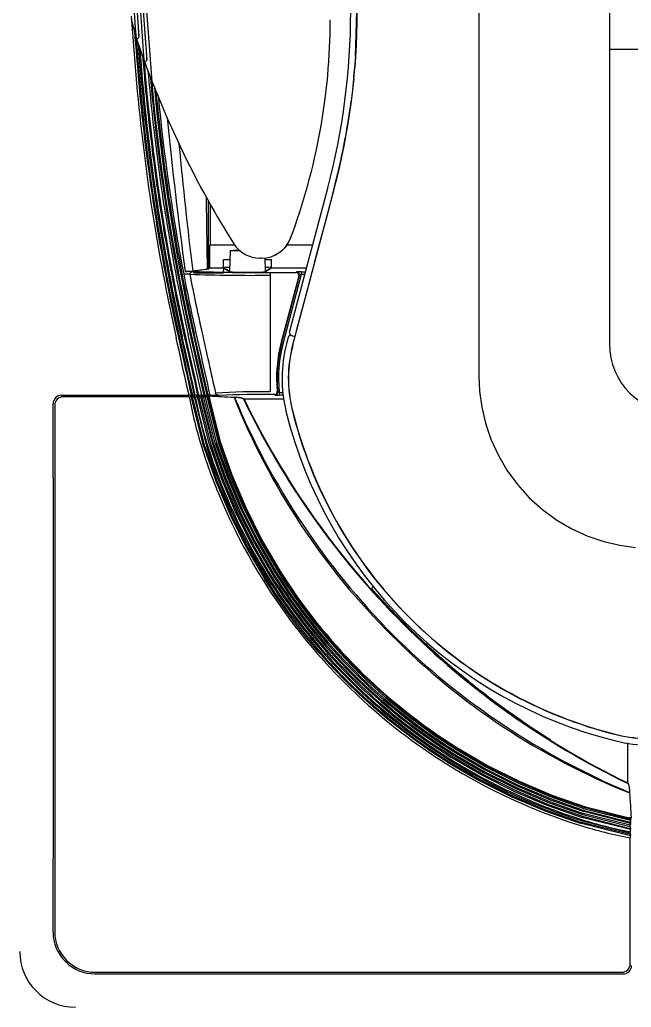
# Model space of a CAD drawing. Header units: inches. Extents: x -172 to 397, y -177 to 127.
# Drawn here: x 314.862 to 315.234, y 77.258 to 77.859 of the extents above; entities that cross this region are included whole.
import ezdxf

# ---------------------------------------------------------------- set-up
doc = ezdxf.new("R2010")
doc.units = ezdxf.units.IN
doc.header["$MEASUREMENT"] = 0
doc.layers.add('AC-FCU VRV', color=100, linetype='Continuous')
doc.layers.add('AC-Sky Air R32', color=130, linetype='Continuous', lineweight=0)

# ---------------------------------------------------------------- blocks, each defined once
blk = doc.blocks.new('FCF ( 13-48 ) CV2S ( STD )')
at = {"layer": 'AC-FCU VRV', "color": 8, "linetype": 'Continuous'}
for p, q in [((2326.12932480063, 1336.707043775298), (2326.129324776865, 1336.211043394227)), ((2326.004856182893, 1336.365562342801), (2326.006945944931, 1336.334487042633)), ((2326.003859223362, 1336.365504082861), (2326.005950302738, 1336.334409413894)), ((2326.004943373272, 1336.364323174228), (2326.007088879258, 1336.332838133805)), ((2326.006416974015, 1336.359108591143), (2326.008806846489, 1336.325900438455)), ((2326.007413672687, 1336.359170920838), (2326.009802037535, 1336.325983481815)), ((2326.007492279253, 1336.358149801205), (2326.00992970582, 1336.324625107055)), ((2326.008953816123, 1336.353436000248), (2326.011626150287, 1336.318355449378)), ((2326.006114107774, 1336.332648459423), (2326.006295155875, 1336.332395451232)), ((2326.006707705496, 1336.326198780941), (2326.006208320398, 1336.332378695444)), ((2326.006295155875, 1336.332395451232), (2326.006590677179, 1336.332298611173)), ((2326.006590677179, 1336.332298611173), (2326.006886198483, 1336.332395451232)), ((2326.006590677179, 1336.332298610867), (2326.006596324087, 1336.332298610867)), ((2326.006596325652, 1336.332298611173), (2326.006888344462, 1336.3323954517)), ((2326.00683563125, 1336.33045748211), (2326.00738917466, 1336.323732932209)), ((2326.006886198483, 1336.332395451232), (2326.007067246585, 1336.332648459423)), ((2326.006888344462, 1336.3323954517), (2326.007067246739, 1336.332648459423)), ((2326.176279691044, 1336.328422202707), (2326.70231041576, 1336.328422202707)), ((2326.007231648899, 1336.320020922135), (2326.006707705496, 1336.326198780941)), ((2326.00738917466, 1336.323732932209), (2326.007975639201, 1336.317011267035)), ((2326.008963154422, 1336.324409573594), (2326.009146236737, 1336.324172590106)), ((2326.009660430098, 1336.317536034465), (2326.009105847587, 1336.323917672172)), ((2326.009146236737, 1336.324172590106), (2326.009431820148, 1336.32408286083)), ((2326.009431819053, 1336.324082860524), (2326.00943737093, 1336.324082860524)), ((2326.009431820148, 1336.32408286083), (2326.009717402267, 1336.324172590734)), ((2326.009437372073, 1336.32408286083), (2326.009719570362, 1336.324172590753)), ((2326.009717402267, 1336.324172590734), (2326.009900483682, 1336.324409573594)), ((2326.009719570362, 1336.324172590753), (2326.009900482468, 1336.324409573594)), ((2326.007788553445, 1336.313846139367), (2326.007231648899, 1336.320020922135)), ((2326.007975639201, 1336.317011267035), (2326.008606281177, 1336.310293864552)), ((2326.010254212113, 1336.311158180537), (2326.009660430098, 1336.317536034465)), ((2326.012415575395, 1336.310784040284), (2326.011851147055, 1336.316786601071)), ((2326.00838706581, 1336.307675479245), (2326.007788553445, 1336.313846139367)), ((2326.012673477596, 1336.31492129164), (2326.013241001981, 1336.30902227086)), ((2326.008606281177, 1336.310293864552), (2326.009292355648, 1336.303582103976)), ((2326.010896746861, 1336.304785305791), (2326.010254212113, 1336.311158180537)), ((2326.013024008615, 1336.304785939757), (2326.012415575395, 1336.310784040284)), ((2326.013241001981, 1336.30902227086), (2326.013853480317, 1336.303127867892)), ((2326.009035838916, 1336.301509989619), (2326.00838706581, 1336.307675479245)), ((2326.009292355648, 1336.303582103976), (2326.010044663763, 1336.296877358272)), ((2326.011597576321, 1336.298418610637), (2326.010896746861, 1336.304785305791)), ((2326.013684454418, 1336.29879328732), (2326.013024008615, 1336.304785939757)), ((2326.013853480317, 1336.303127867892), (2326.014518260089, 1336.297239008049)), ((2326.009741985173, 1336.295350699591), (2326.009035838916, 1336.301509989619)), ((2326.012359261355, 1336.292058906596), (2326.011597576321, 1336.298418610637)), ((2326.014399352383, 1336.292806980778), (2326.013684454418, 1336.29879328732)), ((2326.010502929958, 1336.28919835816), (2326.009741985173, 1336.295350699591)), ((2326.010044663763, 1336.296877358272), (2326.010863132996, 1336.290180724059)), ((2326.014518260089, 1336.297239008049), (2326.015234709827, 1336.291356300286)), ((2326.013178807204, 1336.285706820131), (2326.012359261355, 1336.292058906596)), ((2326.015165556446, 1336.286827529055), (2326.014399352383, 1336.292806980778)), ((2326.015234709827, 1336.291356300286), (2326.016000857622, 1336.285480367314)), ((2326.011317894257, 1336.283053498011), (2326.010502929958, 1336.28919835816)), ((2326.010863132996, 1336.290180724059), (2326.011745462572, 1336.283492842809)), ((2326.014056183854, 1336.279363156513), (2326.013178807204, 1336.285706820131)), ((2326.015983109121, 1336.280855334786), (2326.015165556446, 1336.286827529055)), ((2326.016000857622, 1336.285480367314), (2326.016816513404, 1336.279611811836)), ((2326.012186868067, 1336.276916571793), (2326.011317894257, 1336.283053498011)), ((2326.011745462572, 1336.283492842809), (2326.012691448672, 1336.276814310967)), ((2326.016852039166, 1336.274890705574), (2326.015983109121, 1336.280855334786)), ((2326.013109768861, 1336.270787677041), (2326.012186868067, 1336.276916571793)), ((2326.012691448672, 1336.276814310967), (2326.013701173822, 1336.270145273588)), ((2326.014991348796, 1336.273028155823), (2326.014056183854, 1336.279363156513)), ((2326.016816513404, 1336.279611811836), (2326.017681623409, 1336.273750537569)), ((2326.061304157705, 1336.226744843138), (2326.075017310533, 1336.278547188124)), ((2326.075017310533, 1336.278547188124), (2326.07502345136, 1336.278570385967)), ((2326.017772270308, 1336.268933715194), (2326.016852039166, 1336.274890705574)), ((2326.017681623409, 1336.273750537569), (2326.018596202638, 1336.267896605786)), ((2326.01408648785, 1336.264666805002), (2326.013109768861, 1336.270787677041)), ((2326.013701173822, 1336.270145273588), (2326.014774825587, 1336.263485679399)), ((2326.015984214494, 1336.266701609244), (2326.014991348796, 1336.273028155823)), ((2326.032781431332, 1336.272733795047), (2326.032781431332, 1336.258035055228)), ((2326.017034569632, 1336.26038377811), (2326.015984214494, 1336.266701609244)), ((2326.018743707512, 1336.262984537458), (2326.017772270308, 1336.268933715194)), ((2326.018596202638, 1336.267896605786), (2326.01956029611, 1336.262050242812)), ((2326.015116787457, 1336.258554327052), (2326.01408648785, 1336.264666805002)), ((2326.014774825587, 1336.263485679399), (2326.015912393962, 1336.256836424957)), ((2326.019766229488, 1336.257043850091), (2326.018743707512, 1336.262984537458)), ((2326.018142136613, 1336.254075816563), (2326.017034569632, 1336.26038377811)), ((2326.01956029611, 1336.262050242812), (2326.02057389257, 1336.256212122625)), ((2326.061677133813, 1336.260529761218), (2326.061662535127, 1336.260529761218)), ((2326.01620052138, 1336.252451214766), (2326.015116787457, 1336.258554327052)), ((2326.015912393962, 1336.256836424957), (2326.017113581347, 1336.250198846964)), ((2326.020839719949, 1336.25111217202), (2326.019766229488, 1336.257043850091)), ((2326.02057389257, 1336.256212122625), (2326.021636863222, 1336.250382997978)), ((2326.032624208173, 1336.249877832175), (2326.032624208173, 1336.258035055228)), ((2326.041650603854, 1336.258035055228), (2326.032624208173, 1336.258035055228)), ((2326.039953767634, 1336.256035055255), (2326.039693914774, 1336.248593841792)), ((2326.039953767634, 1336.256035055255), (2326.043445093093, 1336.256035055255)), ((2326.041184918901, 1336.256113094141), (2326.041184782605, 1336.256035055255)), ((2326.042733312432, 1336.256113094141), (2326.041184918901, 1336.256113094141)), ((2326.042733312432, 1336.256113094141), (2326.0427302589, 1336.256035055255)), ((2326.042733312432, 1336.256113094141), (2326.042736611048, 1336.256112042535)), ((2326.042736611048, 1336.256035055255), (2326.042736611048, 1336.256112042535)), ((2326.042736611611, 1336.256112043136), (2326.042806313507, 1336.256102824111)), ((2326.042806313507, 1336.256102824111), (2326.042955823949, 1336.256093847931)), ((2326.043255581516, 1336.256219181261), (2326.043255565261, 1336.256249874138)), ((2326.043255599023, 1336.256188488383), (2326.043255581516, 1336.256219181261)), ((2326.043255615277, 1336.256157796756), (2326.043255599023, 1336.256188488383)), ((2326.043255632785, 1336.256127103877), (2326.043255615277, 1336.256157796756)), ((2326.04325564904, 1336.256096411001), (2326.043255632785, 1336.256127103877)), ((2326.043255666546, 1336.256065718122), (2326.04325564904, 1336.256096411001)), ((2326.043255682801, 1336.256035026495), (2326.043255666546, 1336.256065718122)), ((2326.06958732459, 1336.258035055228), (2326.060230045784, 1336.258035055228)), ((2326.017337625849, 1336.246358536009), (2326.01620052138, 1336.252451214766)), ((2326.019306776643, 1336.247778889999), (2326.018142136613, 1336.254075816563)), ((2326.037513131176, 1336.252877832762), (2326.039843515357, 1336.252877832762)), ((2326.037513131176, 1336.249877832175), (2326.037513131176, 1336.252877832762)), ((2326.052668949288, 1336.248593841792), (2326.052499076852, 1336.253458335286)), ((2326.052519348706, 1336.252877832762), (2326.054849732886, 1336.252877832762)), ((2326.054849732886, 1336.249877832175), (2326.054849732886, 1336.252877832762)), ((2326.017113581347, 1336.250198846964), (2326.018378033874, 1336.243573944506)), ((2326.021964058851, 1336.245190122205), (2326.020839719949, 1336.25111217202)), ((2326.021636863222, 1336.250382997978), (2326.022749058018, 1336.244563392801)), ((2326.023796991087, 1336.24858064358), (2326.023759369617, 1336.248580631076)), ((2326.027027753445, 1336.24858064358), (2326.023796991087, 1336.24858064358)), ((2326.026054398093, 1336.248388427341), (2326.026169899646, 1336.248436058445)), ((2326.026169899646, 1336.248436058445), (2326.026288198394, 1336.24847603071)), ((2326.026288198394, 1336.24847603071), (2326.026408514074, 1336.248508869312)), ((2326.026408514074, 1336.248508869312), (2326.026530098933, 1336.248535108185)), ((2326.026530098933, 1336.248535108185), (2326.026653055505, 1336.248555232489)), ((2326.026653055505, 1336.248555232489), (2326.026777258751, 1336.248569439792)), ((2326.026777258751, 1336.248569439792), (2326.026902294778, 1336.248577865141)), ((2326.026902294778, 1336.248577865141), (2326.027027753445, 1336.24858064358)), ((2326.032121159337, 1336.249374783338), (2326.031674999734, 1336.249279157255)), ((2326.032624208173, 1336.249877832175), (2326.032121159337, 1336.249374783338)), ((2326.032624208173, 1336.249877832175), (2326.037513131176, 1336.249877832175)), ((2326.037478858339, 1336.249979136428), (2326.037402962677, 1336.247987596814)), ((2326.03787091093, 1336.250020595083), (2326.037513130633, 1336.24999261585)), ((2326.037513131176, 1336.249955827296), (2326.039693894769, 1336.248621479888)), ((2326.037513131176, 1336.249877832175), (2326.039706166418, 1336.248564151755)), ((2326.03848024649, 1336.250031411599), (2326.03787091093, 1336.250020595083)), ((2326.03848024692, 1336.250031411601), (2326.039744115498, 1336.250031411601)), ((2326.039706166495, 1336.248564152015), (2326.041790095682, 1336.248342686793)), ((2326.05057276838, 1336.248342686793), (2326.052656697567, 1336.248564152015)), ((2326.052618748565, 1336.250031411601), (2326.053882617144, 1336.250031411601)), ((2326.052656697645, 1336.248564151755), (2326.054849732886, 1336.249877832175)), ((2326.052668964292, 1336.248593219082), (2326.052668969296, 1336.248621479888)), ((2326.052668964292, 1336.248593219082), (2326.052668964292, 1336.248571500489)), ((2326.052668969296, 1336.248621479888), (2326.054849732886, 1336.249955827296)), ((2326.054491953151, 1336.250020595081), (2326.053882617573, 1336.250031411599)), ((2326.054849733442, 1336.249992615848), (2326.054491953151, 1336.250020595081)), ((2326.054849732886, 1336.249877832175), (2326.067427938226, 1336.249877832175)), ((2326.064406116221, 1336.248433414168), (2326.063910666502, 1336.248380505032)), ((2326.065479928929, 1336.248455003129), (2326.064406116221, 1336.248433414168)), ((2326.065479928332, 1336.24845500235), (2326.065479928332, 1336.2474563722)), ((2326.065479928332, 1336.24845500235), (2326.067051285875, 1336.24845500235)), ((2326.018528123369, 1336.240277102305), (2326.017337625849, 1336.246358536009)), ((2326.020528656023, 1336.24149384745), (2326.019306776643, 1336.247778889999)), ((2326.023139193678, 1336.239278324607), (2326.021964058851, 1336.245190122205)), ((2326.023242317294, 1336.247535056305), (2326.023241729596, 1336.247535000036)), ((2326.025447310329, 1336.247535056305), (2326.023242317294, 1336.247535056305)), ((2326.025439327631, 1336.247660166105), (2326.025457342471, 1336.24778463444)), ((2326.025447979305, 1336.24753134505), (2326.025439327631, 1336.247660166105)), ((2326.025457342471, 1336.24778463444), (2326.025500375772, 1336.247902639339)), ((2326.025500375772, 1336.247902639339), (2326.025564036046, 1336.248010952211)), ((2326.025564036046, 1336.248010952211), (2326.025643624205, 1336.248107707426)), ((2326.025643624205, 1336.248107707426), (2326.025735495268, 1336.248193363887)), ((2326.025735495268, 1336.248193363887), (2326.025835947982, 1336.248268059141)), ((2326.025835947982, 1336.248268059141), (2326.025942587788, 1336.248332642229)), ((2326.025942587788, 1336.248332642229), (2326.026054398093, 1336.248388427341)), ((2326.02681694667, 1336.248032516458), (2326.026664580443, 1336.248014581385)), ((2326.027164275856, 1336.248039870878), (2326.02681694667, 1336.248032516458)), ((2326.027164275856, 1336.248039870739), (2326.037404954601, 1336.248039870739)), ((2326.041790095682, 1336.248342686793), (2326.046181432032, 1336.248253189793)), ((2326.046181432032, 1336.248253189793), (2326.05057276838, 1336.248342686793)), ((2326.054281431987, 1336.248192963752), (2326.054281431987, 1336.205292524856)), ((2326.054281431987, 1336.248192963752), (2326.063667019116, 1336.248192963752)), ((2326.064600134614, 1336.2469139463), (2326.058303650697, 1336.22312856293)), ((2326.058508953862, 1336.223074214555), (2326.064876042901, 1336.247126320606)), ((2326.065479928332, 1336.2474563722), (2326.058991642064, 1336.222946437603)), ((2326.063667019116, 1336.248192963752), (2326.063910666496, 1336.248380504661)), ((2326.064331973889, 1336.247899479114), (2326.063667019132, 1336.248192963144)), ((2326.064700192298, 1336.247989593197), (2326.063910666424, 1336.248380505244)), ((2326.064631701399, 1336.247218693025), (2326.064331973889, 1336.247899479114)), ((2326.064876042901, 1336.247126320606), (2326.064600134614, 1336.2469139463)), ((2326.064876043285, 1336.247126320493), (2326.064700192298, 1336.247989593197)), ((2326.065071549771, 1336.247258629457), (2326.064876043363, 1336.247126319618)), ((2326.065479928951, 1336.247456372239), (2326.065071549771, 1336.247258629457)), ((2326.066786927743, 1336.2474563722), (2326.065479928332, 1336.2474563722)), ((2326.018378033874, 1336.243573944506), (2326.019705497704, 1336.236962315286)), ((2326.021807643465, 1336.235221029036), (2326.020528656023, 1336.24149384745)), ((2326.022749058018, 1336.244563392801), (2326.023910323156, 1336.238753618447)), ((2326.019772197756, 1336.234207397566), (2326.018528123369, 1336.240277102305)), ((2326.024365815912, 1336.233377391931), (2326.023139193678, 1336.239278324607)), ((2326.023910323156, 1336.238753618447), (2326.025121553937, 1336.232954261366)), ((2326.054281431987, 1336.240833781775), (2326.054281431987, 1336.240833781775)), ((2326.019705497704, 1336.236962315286), (2326.021099226441, 1336.230365281)), ((2326.021073650293, 1336.228150294587), (2326.019772197756, 1336.234207397566)), ((2326.02314801666, 1336.228961687678), (2326.021807643465, 1336.235221029036)), ((2326.025645307275, 1336.22748774057), (2326.024365815912, 1336.233377391931)), ((2326.025121553937, 1336.232954261366), (2326.026382680339, 1336.227165621657)), ((2326.022413173202, 1336.222101128042), (2326.021073650293, 1336.228150294587)), ((2326.021099226441, 1336.230365281), (2326.022548854078, 1336.223780462095)), ((2326.024532017108, 1336.222711673226), (2326.02314801666, 1336.228961687678)), ((2326.026955223923, 1336.22160448137), (2326.025645307275, 1336.22748774057)), ((2326.026382680339, 1336.227165621657), (2326.027670993432, 1336.221382751401)), ((2326.021305856304, 1336.224858984257), (2326.021824775507, 1336.222536979159)), ((2326.022548854078, 1336.223780462095), (2326.024019785167, 1336.217199647044)), ((2326.023193840906, 1336.222864044743), (2326.022667535454, 1336.225217019062)), ((2326.023452865985, 1336.225340039407), (2326.023983674206, 1336.222964813815)), ((2326.029734699946, 1336.204035050938), (2326.024888110007, 1336.22571865117)), ((2326.025524133805, 1336.22581933146), (2326.030413121829, 1336.203956511883)), ((2326.031988997151, 1336.204035050938), (2326.027035135942, 1336.226198658467)), ((2326.027643901774, 1336.226308468095), (2326.02809776898, 1336.224279061928)), ((2326.02809776898, 1336.224279061928), (2326.028551631186, 1336.222249608246)), ((2326.060792264627, 1336.224811133078), (2326.060213048786, 1336.22262310578)), ((2326.062015175608, 1336.225523255105), (2326.063223597939, 1336.225203361945)), ((2326.062015176857, 1336.225523255105), (2326.063223595438, 1336.225203361945)), ((2326.021824775507, 1336.222536979159), (2326.022343745978, 1336.220214839017)), ((2326.022343745978, 1336.220214839017), (2326.022862772717, 1336.217892551322)), ((2326.023764164989, 1336.216053605804), (2326.022413173202, 1336.222101128042)), ((2326.023720180116, 1336.220510954136), (2326.023193840906, 1336.222864044743)), ((2326.024246565594, 1336.218157730984), (2326.023720180116, 1336.220510954136)), ((2326.023983674206, 1336.222964813815), (2326.024514538698, 1336.220589446926)), ((2326.024514538698, 1336.220589446926), (2326.02504546446, 1336.218213923733)), ((2326.025928530536, 1336.216463629438), (2326.024532017108, 1336.222711673226)), ((2326.028270839998, 1336.215722223759), (2326.026955223923, 1336.22160448137)), ((2326.027670993432, 1336.221382751401), (2326.028963546711, 1336.215600566376)), ((2326.028551631186, 1336.222249608246), (2326.029005485891, 1336.220220104546)), ((2326.029005485891, 1336.220220104546), (2326.02945933184, 1336.218190549579)), ((2326.058508953862, 1336.223074214555), (2326.058303650697, 1336.22312856293)), ((2326.060213048786, 1336.22262310578), (2326.06019693834, 1336.2225620889)), ((2326.022862772717, 1336.217892551322), (2326.023381858225, 1336.215570099826)), ((2326.024019785167, 1336.217199647044), (2326.025492333053, 1336.210617959198)), ((2326.024773004839, 1336.215804357779), (2326.024246565594, 1336.218157730984)), ((2326.02504546446, 1336.218213923733), (2326.025576453994, 1336.215838230483)), ((2326.027324901415, 1336.210214275207), (2326.025928530536, 1336.216463629438)), ((2326.02945933184, 1336.218190549579), (2326.029913166537, 1336.216160942095)), ((2326.023381858225, 1336.215570099826), (2326.023901006255, 1336.213247469516)), ((2326.025115368096, 1336.210004924424), (2326.023764164989, 1336.216053605804)), ((2326.023901006255, 1336.213247469516), (2326.024420214306, 1336.210924632886)), ((2326.025299510356, 1336.21345081827), (2326.024773004839, 1336.215804357779)), ((2326.025826090899, 1336.211097108704), (2326.025299510356, 1336.21345081827)), ((2326.025576453994, 1336.215838230483), (2326.026107512302, 1336.213462344667)), ((2326.026107512302, 1336.213462344667), (2326.026638631879, 1336.21108624503)), ((2326.029586352289, 1336.20983955726), (2326.028270839998, 1336.215722223759)), ((2326.028963546711, 1336.215600566376), (2326.030256011208, 1336.209817981215)), ((2326.029913166537, 1336.216160942095), (2326.030366993733, 1336.214131278342)), ((2326.030366993733, 1336.214131278342), (2326.030820800921, 1336.212101553318)), ((2326.024420214306, 1336.210924632886), (2326.024939457368, 1336.208601609945)), ((2326.02646649993, 1336.203955071396), (2326.025115368096, 1336.210004924424)), ((2326.025492333053, 1336.210617959198), (2326.026965491145, 1336.204035054689)), ((2326.026352748969, 1336.208743239081), (2326.025826090899, 1336.211097108704)), ((2326.026638631879, 1336.21108624503), (2326.02716978772, 1336.208709952827)), ((2326.028720943434, 1336.203963451729), (2326.027324901415, 1336.210214275207)), ((2326.030901894588, 1336.203956510633), (2326.029586352289, 1336.20983955726)), ((2326.030256011208, 1336.209817981215), (2326.03154860325, 1336.204035049688)), ((2326.030820800921, 1336.212101553318), (2326.03127449682, 1336.210071792031)), ((2326.03127449682, 1336.210071792031), (2326.031728027664, 1336.208042040749)), ((2326.129324776865, 1336.211043394227), (2326.129575404391, 1336.205472925636)), ((2326.024939457368, 1336.208601609945), (2326.025458712936, 1336.206278424448)), ((2326.025458712936, 1336.206278424448), (2326.025977958497, 1336.203955097656)), ((2326.026879485815, 1336.206389218159), (2326.026352748969, 1336.208743239081)), ((2326.027406302689, 1336.20403505594), (2326.026879485815, 1336.206389218159)), ((2326.02716978772, 1336.208709952827), (2326.027700949811, 1336.206333494319)), ((2326.027700949811, 1336.206333494319), (2326.028232093147, 1336.203956897013)), ((2326.031728027664, 1336.208042040749), (2326.032181485984, 1336.206012344484)), ((2326.032181485984, 1336.206012344484), (2326.032634933051, 1336.203982685732)), ((2325.97929048791, 1336.204035054689), (2326.025151861685, 1336.204035053438)), ((2326.025176061118, 1336.20351306945), (2325.979967549334, 1336.20352554867)), ((2326.025541338371, 1336.204015401795), (2326.025588570591, 1336.203974760554)), ((2326.025597473601, 1336.203588372411), (2326.02555438028, 1336.20353489808)), ((2326.025900193456, 1336.203609724631), (2326.026336010809, 1336.203616223078)), ((2326.03041794721, 1336.185538915925), (2326.025900193456, 1336.20360972338)), ((2326.025977958498, 1336.203955097656), (2326.02646649993, 1336.203955071396)), ((2326.030827579461, 1336.185667726979), (2326.02633600956, 1336.203616226829)), ((2326.026719252888, 1336.203525518658), (2326.026641249014, 1336.203603922669)), ((2326.02673901582, 1336.204023709603), (2326.026693035274, 1336.203966408979)), ((2326.026949049335, 1336.203512580534), (2326.031387109896, 1336.185861153628)), ((2326.02739501512, 1336.203512461744), (2326.02694906434, 1336.203512584286)), ((2326.026965491145, 1336.20403505594), (2326.027406302689, 1336.20403505594)), ((2326.027773334285, 1336.203534391659), (2326.02782877053, 1336.203603852645)), ((2326.0277957056, 1336.204015409296), (2326.027843214162, 1336.203974640513)), ((2326.028131549152, 1336.203625317403), (2326.028580138325, 1336.203632035923)), ((2326.03251195397, 1336.186199899412), (2326.028131549152, 1336.203625316152)), ((2326.028232093147, 1336.203956897013), (2326.028720943434, 1336.203963451729)), ((2326.028580138325, 1336.203632039675), (2326.032933381458, 1336.186332419219)), ((2326.028885584101, 1336.203619669242), (2326.028957563437, 1336.203547266013)), ((2326.028988106265, 1336.204020290948), (2326.028946753533, 1336.203977691544)), ((2326.029700533395, 1336.203541302745), (2326.029263250543, 1336.203534820555)), ((2326.029263250543, 1336.203534824306), (2326.033553612417, 1336.186542361452)), ((2326.029291808951, 1336.204035050938), (2326.029734699946, 1336.204035050938)), ((2326.033964537605, 1336.186671576391), (2326.029700533395, 1336.203541301496)), ((2326.030003251998, 1336.203562801265), (2326.030047827069, 1336.203619205336)), ((2326.030102908193, 1336.203971438179), (2326.030044906081, 1336.20402012339)), ((2326.03035066446, 1336.203640781381), (2326.030831394502, 1336.203648015077)), ((2326.034593442744, 1336.186857006588), (2326.03035066446, 1336.20364078013)), ((2326.030413121829, 1336.203956511883), (2326.030901894588, 1336.203956510633)), ((2326.030831394502, 1336.203648020078), (2326.035044871629, 1336.186998959583)), ((2326.031137064103, 1336.203635582123), (2326.031191762597, 1336.203580519756)), ((2326.031244799279, 1336.204020153401), (2326.031205701059, 1336.203971406918)), ((2326.031935457799, 1336.20357455649), (2326.031497652271, 1336.203568018028)), ((2326.031497652271, 1336.20356802178), (2326.035652275748, 1336.18720228458)), ((2326.03154860325, 1336.204035049688), (2326.031988997151, 1336.204035050938)), ((2326.031935457799, 1336.203574555239), (2326.036063187183, 1336.187331495769)), ((2326.032238243924, 1336.203596181301), (2326.036351042011, 1336.187419478016)), ((2326.032326112384, 1336.20399755201), (2326.032299218291, 1336.20402012339)), ((2326.032329542294, 1336.203820395861), (2326.032306557021, 1336.203760596892)), ((2326.032394247922, 1336.203988573974), (2326.032329546044, 1336.203820395861)), ((2326.035986232413, 1336.203982688234), (2326.032634933051, 1336.203982685732)), ((2326.034710481068, 1336.20467839221), (2326.034671786735, 1336.204801313771)), ((2326.034768079292, 1336.204563663417), (2326.034710481068, 1336.20467839221)), ((2326.034841757953, 1336.204458617902), (2326.034768079292, 1336.204563663417)), ((2326.034928673591, 1336.204364511083), (2326.034841757953, 1336.204458617902)), ((2326.035026206568, 1336.2042814555), (2326.034928673591, 1336.204364511083)), ((2326.035132026097, 1336.20420934987), (2326.035026206568, 1336.2042814555)), ((2326.035243943936, 1336.204148014132), (2326.035132026097, 1336.20420934987)), ((2326.035360930991, 1336.204096765554), (2326.035243943936, 1336.204148014132)), ((2326.035481945659, 1336.204055279027), (2326.035360930991, 1336.204096765554)), ((2326.035605836297, 1336.204023310719), (2326.035481945659, 1336.204055279027)), ((2326.035731333729, 1336.204000651807), (2326.035605836297, 1336.204023310719)), ((2326.035858139103, 1336.203987155993), (2326.035731333729, 1336.204000651807)), ((2326.035986232413, 1336.203982688234), (2326.035858139103, 1336.203987155993)), ((2326.041326339217, 1336.203299279664), (2326.04148786008, 1336.203289645157)), ((2326.041860707393, 1336.203265116864), (2326.04148786008, 1336.203289645157)), ((2326.042209245239, 1336.203239687017), (2326.041860707393, 1336.203265116864)), ((2326.042533268544, 1336.203213355614), (2326.042209245239, 1336.203239687017)), ((2326.042831284306, 1336.203186217688), (2326.042533268544, 1336.203213355614)), ((2326.043100967991, 1336.203158460802), (2326.042831284306, 1336.203186217688)), ((2326.043342117025, 1336.203130154982), (2326.043100967991, 1336.203158460802)), ((2326.04355481144, 1336.203101280219), (2326.043342117025, 1336.203130154982)), ((2326.04373862484, 1336.203071829011), (2326.04355481144, 1336.203101280219)), ((2326.04389312958, 1336.203041790104), (2326.04373862484, 1336.203071829011)), ((2326.044017740462, 1336.203011169751), (2326.04389312958, 1336.203041790104)), ((2326.044111275838, 1336.202980179273), (2326.044017740462, 1336.203011169751)), ((2326.044187928004, 1336.202949081259), (2326.044111275838, 1336.202980179273)), ((2326.044264613933, 1336.202917981993), (2326.044187928004, 1336.202949081259)), ((2326.044340962247, 1336.202886882729), (2326.044264613933, 1336.202917981993)), ((2326.044416994204, 1336.202855779712), (2326.044340962247, 1336.202886882729)), ((2326.044492719808, 1336.202824674196), (2326.044416994204, 1336.202855779712)), ((2326.044568135307, 1336.202793567428), (2326.044492719808, 1336.202824674196)), ((2326.044643241951, 1336.202762458159), (2326.044568135307, 1336.202793567428)), ((2326.044718037241, 1336.20273134764), (2326.044643241951, 1336.202762458159)), ((2326.044962441127, 1336.202626540954), (2326.044718048494, 1336.20273134764)), ((2326.059328548477, 1336.202626540954), (2326.044962441127, 1336.202626540954)), ((2326.056058327777, 1336.204123774686), (2326.055852268105, 1336.204311309343)), ((2326.056058327669, 1336.20412377523), (2326.056796308714, 1336.204452072618)), ((2326.056796308714, 1336.204452072618), (2326.057052359342, 1336.205218123164)), ((2326.05705235887, 1336.205218122197), (2326.057066009735, 1336.205202646966)), ((2326.057066009735, 1336.205202646966), (2326.057094100483, 1336.205185182312)), ((2326.057094100483, 1336.205185182312), (2326.057135273156, 1336.205166212147)), ((2326.057135273156, 1336.205166212147), (2326.057188167289, 1336.205146219138)), ((2326.057188167289, 1336.205146219138), (2326.057251382412, 1336.205125688445)), ((2326.057251382412, 1336.205125688445), (2326.057323125419, 1336.205105120242)), ((2326.057323125419, 1336.205105120242), (2326.057401520676, 1336.205084985934)), ((2326.057401520676, 1336.205084985934), (2326.057484713804, 1336.205065759433)), ((2326.057484713804, 1336.205065759433), (2326.057570852929, 1336.205047912148)), ((2326.057570852929, 1336.205047912148), (2326.057570852929, 1336.204049282)), ((2326.057570852929, 1336.205047912148), (2326.058946036645, 1336.205047912148)), ((2326.059103793735, 1336.204049282), (2326.057570852929, 1336.204049282)), ((2326.059116400497, 1336.202862859607), (2326.059117834732, 1336.202853242605)), ((2326.129575404391, 1336.205472925636), (2326.130359099256, 1336.199763577082)), ((2325.976866722797, 1336.200425552258), (2325.976871838886, 1336.014907767263)), ((2326.130359099256, 1336.199763577082), (2326.131716215025, 1336.193987689868)), ((2326.05999886637, 1336.198383312518), (2326.060001444742, 1336.198372828974)), ((2326.131716215025, 1336.193987689868), (2326.133674417158, 1336.18822856567)), ((2326.133674417158, 1336.18822856567), (2326.136245413408, 1336.182577688071)), ((2326.030417707527, 1336.185538869291), (2326.034753693328, 1336.173138114174)), ((2326.030827516463, 1336.185667733662), (2326.035154508659, 1336.173292702589)), ((2326.032511718213, 1336.186199854341), (2326.036801570666, 1336.173931117844)), ((2326.032933346712, 1336.186332434164), (2326.037213946178, 1336.174090163604)), ((2326.033553652116, 1336.186542404698), (2326.037819579988, 1336.174342531815)), ((2326.033964406236, 1336.18667156569), (2326.038221316096, 1336.174497485751)), ((2326.034593215086, 1336.186856962838), (2326.038837205026, 1336.174719459314)), ((2326.035044838753, 1336.186998976418), (2326.039278917422, 1336.174889821755)), ((2326.035652315056, 1336.187202326136), (2326.039872179449, 1336.175134205187)), ((2326.036063068456, 1336.187331487507), (2326.040273917717, 1336.175289151999)), ((2326.036351016856, 1336.187419465789), (2326.040555617991, 1336.175395024357)), ((2326.136245413408, 1336.182577688071), (2326.139422432381, 1336.177130852749)), ((2326.036801570666, 1336.173931117844), (2326.041871572671, 1336.161935414112)), ((2326.037213946178, 1336.174090163604), (2326.042273012319, 1336.162120336907)), ((2326.037819579988, 1336.174342531815), (2326.042861278178, 1336.162414168877)), ((2326.038221316096, 1336.174497485751), (2326.043252355565, 1336.162594341595)), ((2326.038837205026, 1336.174719459314), (2326.043852999839, 1336.162852069654)), ((2326.039278917422, 1336.174889821755), (2326.044282998351, 1336.163050150158)), ((2326.039872179449, 1336.175134205187), (2326.044859435388, 1336.163334662112)), ((2326.040273917717, 1336.175289151999), (2326.04525051878, 1336.163514820556)), ((2326.040555617991, 1336.175395024357), (2326.045524784864, 1336.16363817892)), ((2326.139422432381, 1336.177130852749), (2326.143178858742, 1336.171983456592)), ((2326.034753693328, 1336.173138114174), (2326.039878223323, 1336.161013327963)), ((2326.035154508659, 1336.173292702589), (2326.040268409342, 1336.161193068027)), ((2326.143178858742, 1336.171983456592), (2326.147468330095, 1336.167225364971)), ((2326.147464150668, 1336.167223321957), (2326.147466839077, 1336.167226004114)), ((2326.147464150668, 1336.167223321957), (2326.147465233535, 1336.16722223909)), ((2326.147468330095, 1336.167225364971), (2326.152226421295, 1336.16293589315)), ((2326.044859435388, 1336.163334662112), (2326.050586165263, 1336.151876067867)), ((2326.04525051878, 1336.163514820556), (2326.050965013686, 1336.152080709484)), ((2326.045524784864, 1336.16363817892), (2326.051230702767, 1336.152221033945)), ((2326.039878223323, 1336.161013327963), (2326.045762611489, 1336.149238876596)), ((2326.040268409342, 1336.161193068027), (2326.046140591987, 1336.149443041658)), ((2326.041871572671, 1336.161935414112), (2326.047693343416, 1336.150286317421)), ((2326.042273012319, 1336.162120336907), (2326.048082225533, 1336.150496369647)), ((2326.042861278178, 1336.162414168877), (2326.048650524266, 1336.150830477109)), ((2326.043252355565, 1336.162594341595), (2326.049029361927, 1336.151035139656)), ((2326.043852999839, 1336.162852069654), (2326.049612522123, 1336.151327581183)), ((2326.044282998351, 1336.163050150158), (2326.050029069711, 1336.151552578958)), ((2326.152226421295, 1336.16293589315), (2326.157373817086, 1336.159179466285)), ((2326.157373817086, 1336.159179466285), (2326.162820652094, 1336.156002446774)), ((2326.162820652094, 1336.156002446774), (2326.16847152944, 1336.15343144997)), ((2326.16847152944, 1336.15343144997), (2326.174230653446, 1336.151473247271)), ((2326.045762611489, 1336.149238876596), (2326.052368983549, 1336.137884889743)), ((2326.046140591987, 1336.149443041658), (2326.052733260872, 1336.138112607688)), ((2326.047693343416, 1336.150286317421), (2326.054229411647, 1336.139053210851)), ((2326.048082225533, 1336.150496369647), (2326.054604195383, 1336.139287495237)), ((2326.048650524266, 1336.150830477109), (2326.055150056427, 1336.139660449944)), ((2326.049029361927, 1336.151035139656), (2326.055515152194, 1336.139888727408)), ((2326.049612522123, 1336.151327581183), (2326.056078701269, 1336.140214634833)), ((2326.050029069711, 1336.151552578958), (2326.056480147461, 1336.140465588774)), ((2326.050586165263, 1336.151876067867), (2326.057015509721, 1336.140826670639)), ((2326.050965013686, 1336.152080709484), (2326.057380621834, 1336.14105492113)), ((2326.051230702767, 1336.152221033945), (2326.057636648732, 1336.141211586485)), ((2326.174230653446, 1336.151473247271), (2326.180006540526, 1336.150116130936)), ((2326.180006540526, 1336.150116130936), (2326.185715889004, 1336.149332435511)), ((2326.056010949259, 1336.132263537889), (2326.052369036634, 1336.137884889786)), ((2326.090761315017, 1336.134556569441), (2326.091453320244, 1336.135248575917)), ((2326.05983321036, 1336.126762532934), (2326.056010949259, 1336.132263537889)), ((2326.063831582256, 1336.12138820206), (2326.05983321036, 1336.126762532934)), ((2326.104396453969, 1336.124150078382), (2326.104352346557, 1336.12410597097)), ((2326.068001937303, 1336.116146065881), (2326.063831582256, 1336.12138820206)), ((2326.102254133376, 1336.122006264785), (2326.102130904211, 1336.121882041534)), ((2326.098294425802, 1336.118048048964), (2326.097992559987, 1336.117746184399)), ((2326.072339927778, 1336.111041571241), (2326.068001937303, 1336.116146065881)), ((2326.076840959631, 1336.106080152476), (2326.072339927778, 1336.111041571241)), ((2326.077484901104, 1336.106957202767), (2326.087195919515, 1336.097245741708)), ((2326.081500272499, 1336.101267033855), (2326.076840959631, 1336.106080152476)), ((2326.086312974731, 1336.096607292091), (2326.081500272499, 1336.101267033855)), ((2326.083823397976, 1336.098260939958), (2326.083814878845, 1336.098252420829)), ((2326.091273993361, 1336.09210581759), (2326.086312974731, 1336.096607292091)), ((2326.09637810037, 1336.087767371959), (2326.091273993361, 1336.09210581759)), ((2326.101619865172, 1336.083596549255), (2326.09637810037, 1336.087767371959)), ((2326.106993840926, 1336.079597697196), (2326.101619865172, 1336.083596549255)), ((2326.112494510768, 1336.075774952181), (2326.106993840926, 1336.079597697196)), ((2326.178629688106, 1336.079752489532), (2326.178619204562, 1336.079755067904)), ((2326.182872916541, 1336.064716064288), (2326.182872916541, 1336.079082172891)), ((2326.183099618192, 1336.078871459145), (2326.183109236443, 1336.07887002491)), ((2326.118115597576, 1336.072132614413), (2326.112494510768, 1336.075774952181)), ((2326.119891720666, 1336.074913434462), (2326.131061176643, 1336.068412958919)), ((2326.120120009945, 1336.075278564745), (2326.131265866698, 1336.068791822044)), ((2326.120445831725, 1336.075842149899), (2326.131558190602, 1336.069375028916)), ((2326.120696836799, 1336.076243528222), (2326.131783243771, 1336.06979151205)), ((2326.121058147806, 1336.076778765852), (2326.132107010536, 1336.070348475342)), ((2326.12128647999, 1336.077143867715), (2326.132311734037, 1336.070727318736)), ((2326.121443226225, 1336.077399773546), (2326.13245251011, 1336.070992653802)), ((2326.118115622818, 1336.072132703116), (2326.129469005648, 1336.065525359554)), ((2326.118343385346, 1336.072496911208), (2326.129673219337, 1336.065903273654)), ((2326.119284225082, 1336.073992966164), (2326.130516737706, 1336.067455944488)), ((2326.119518556102, 1336.074367681076), (2326.130726840759, 1336.067844760813)), ((2326.13245251011, 1336.070992653802), (2326.143869580907, 1336.065285576944)), ((2326.130516737706, 1336.067455944488), (2326.142165303605, 1336.061633157709)), ((2326.130726840759, 1336.067844760813), (2326.1423502812, 1336.062034534881)), ((2326.131061176643, 1336.068412958919), (2326.14264436011, 1336.062622709106)), ((2326.131265866698, 1336.068791822044), (2326.142824577233, 1336.06301380505)), ((2326.131558190602, 1336.069375028916), (2326.143082153885, 1336.063614502705)), ((2326.131783243771, 1336.06979151205), (2326.143280293795, 1336.064044440469)), ((2326.132107010536, 1336.070348475342), (2326.143565134278, 1336.064620743325)), ((2326.132311734037, 1336.070727318736), (2326.143745374425, 1336.065011826931)), ((2326.129469005648, 1336.065525359554), (2326.14124291743, 1336.059639936574)), ((2326.129673219337, 1336.065903273654), (2326.141422709944, 1336.060030059293)), ((2326.143280293795, 1336.064044440469), (2326.155119509723, 1336.05903930333)), ((2326.143565134278, 1336.064620743325), (2326.155364273513, 1336.059632435266)), ((2326.143745374425, 1336.065011826931), (2326.15551930149, 1336.060034178964)), ((2326.143869580907, 1336.065285576944), (2326.155626437384, 1336.060315275661)), ((2326.182872916541, 1336.064716064288), (2326.182977723227, 1336.064471672907)), ((2326.182977723227, 1336.064471661654), (2326.183008834997, 1336.064396866364)), ((2326.183008834997, 1336.064396866364), (2326.183039944265, 1336.06432175972)), ((2326.183039944265, 1336.06432175972), (2326.183071051032, 1336.06424634297)), ((2326.183071051032, 1336.06424634297), (2326.183102155298, 1336.064170618617)), ((2326.183102155298, 1336.064170618617), (2326.183133258316, 1336.06409458666)), ((2326.183133258316, 1336.06409458666), (2326.183164358831, 1336.064018238346)), ((2326.183164358831, 1336.064018238346), (2326.183195456846, 1336.063941552417)), ((2326.183195456846, 1336.063941552417), (2326.18322655486, 1336.063864900251)), ((2326.18322655486, 1336.063864900251), (2326.183257545338, 1336.063771364875)), ((2326.142165303605, 1336.061633157709), (2326.154160543191, 1336.056562083016)), ((2326.1423502812, 1336.062034534881), (2326.154319647484, 1336.056974399625)), ((2326.14264436011, 1336.062622709106), (2326.154572280855, 1336.057579952776)), ((2326.142824577233, 1336.06301380505), (2326.154727296989, 1336.057981702839)), ((2326.143082153885, 1336.063614502705), (2326.15494908413, 1336.058597647718)), ((2326.155626437384, 1336.060315275661), (2326.167650969573, 1336.056109573445)), ((2326.183257545338, 1336.063771364875), (2326.183288165691, 1336.063646753993)), ((2326.183288165691, 1336.063646753993), (2326.183318204598, 1336.063492249253)), ((2326.183318204598, 1336.063492249253), (2326.183347657055, 1336.063308435853)), ((2326.183347657055, 1336.063308435853), (2326.18337653182, 1336.063095740189)), ((2326.18337653182, 1336.063095740189), (2326.183404836389, 1336.062854591152)), ((2326.183404836389, 1336.062854591152), (2326.183432593274, 1336.06258490747)), ((2326.183432593274, 1336.06258490747), (2326.18345973245, 1336.062286892957)), ((2326.18345973245, 1336.062286892957), (2326.183486063853, 1336.061962869652)), ((2326.183486063853, 1336.061962869652), (2326.183511492452, 1336.061614330555)), ((2326.183511492452, 1336.061614330555), (2326.183536021995, 1336.061241484493)), ((2326.183545655251, 1336.061079962379), (2326.183536021995, 1336.061241484493)), ((2326.14124291743, 1336.059639936574), (2326.153367232005, 1336.054514314513)), ((2326.141422709944, 1336.060030059293), (2326.153521876465, 1336.054915069889)), ((2326.154319647484, 1336.056974399625), (2326.166561526711, 1336.052692681244)), ((2326.154572280855, 1336.057579952776), (2326.166771780073, 1336.053312918935)), ((2326.154727296989, 1336.057981702839), (2326.166901021621, 1336.053723684825)), ((2326.15494908413, 1336.058597647718), (2326.167086196712, 1336.054352547888)), ((2326.155119509723, 1336.05903930333), (2326.167228276911, 1336.054804118971)), ((2326.155364273513, 1336.059632435266), (2326.167432059139, 1336.055411475437)), ((2326.15551930149, 1336.060034178964), (2326.167561300788, 1336.055822239427)), ((2326.153367232005, 1336.054514314513), (2326.165767586125, 1336.050177186149)), ((2326.153521876465, 1336.054915069889), (2326.165896509891, 1336.050586938696)), ((2326.154160543191, 1336.056562083016), (2326.166428884873, 1336.052271107844)), ((2326.16677173379, 1336.053312721183), (2326.18378113487, 1336.049017385129)), ((2326.18378760831, 1336.049454220329), (2326.166900989993, 1336.053723533835)), ((2326.183887065687, 1336.050104115066), (2326.167086160102, 1336.054352377704)), ((2326.167228220634, 1336.054803889115), (2326.183894321891, 1336.050585311513)), ((2326.167432008287, 1336.055411269478), (2326.183814342349, 1336.051251803113)), ((2326.167561251986, 1336.055822042115), (2326.183820868305, 1336.051689164741)), ((2326.167650899796, 1336.056109304241), (2326.183842488115, 1336.051991929609)), ((2326.183856247766, 1336.045653755347), (2326.16576756927, 1336.050177080987)), ((2326.18386276622, 1336.04608959646), (2326.165896446596, 1336.050586689479)), ((2326.166089281795, 1336.051146553776), (2326.166107535467, 1336.051140729308)), ((2326.166107535467, 1336.051140729308), (2326.183758958622, 1336.046703056378)), ((2326.166221053848, 1336.051563224658), (2326.1662386523, 1336.051557689037)), ((2326.183871600458, 1336.047884952241), (2326.166428849107, 1336.052270940194)), ((2326.166561472699, 1336.052692455214), (2326.183878345239, 1336.048334006571)), ((2326.183865495894, 1336.049801431475), (2326.183809108079, 1336.049756917675)), ((2326.183814343598, 1336.051251803113), (2326.183820865805, 1336.051689164741)), ((2326.183826836573, 1336.05094588843), (2326.183881886436, 1336.050891138668)), ((2326.183842488115, 1336.051991929609), (2326.184007785254, 1336.052121180809)), ((2326.18389432314, 1336.050585311513), (2326.183887060686, 1336.050104115066)), ((2326.184007785254, 1336.052121180809), (2326.183999099816, 1336.05155559958)), ((2326.184066772697, 1336.052083166707), (2326.184006846186, 1336.052060132668)), ((2326.18423495081, 1336.052147871083), (2326.184066772697, 1336.052083170457)), ((2326.165562671243, 1336.049481370759), (2326.165583660839, 1336.04947468975)), ((2326.183758961124, 1336.046703067631), (2326.183758838582, 1336.047148718311)), ((2326.183771895497, 1336.046473259931), (2326.183850468312, 1336.046395004721)), ((2326.183850139451, 1336.047582338674), (2326.183780769747, 1336.047527039976)), ((2326.183781136121, 1336.049017385129), (2326.183787605808, 1336.049454220329)), ((2326.183793575327, 1336.048711674264), (2326.183865978558, 1336.048639621154)), ((2326.183862767472, 1336.04608959646), (2326.183856244017, 1336.045653755347)), ((2326.183878346488, 1336.048334006571), (2326.183871596706, 1336.047884952241)), ((2326.183771950505, 1335.999720742962), (2326.183759451562, 1336.044929714396)), ((2326.183834898048, 1336.045351205551), (2326.183781278668, 1336.045308042206)), ((2325.976871838886, 1336.014907767263), (2325.976868198907, 1336.011221384605)), ((2325.991466913656, 1335.996619967691), (2325.994895396615, 1335.996620212775)), ((2325.994895392864, 1335.996624300406), (2325.995156699965, 1335.996624300406)), ((2325.995156699965, 1335.996624300406), (2326.180669641508, 1335.996621229483)), ((2325.991281432192, 1335.996035056177), (2326.181239920656, 1335.996035048674))]:
    blk.add_line(p, q, dxfattribs=at)
at = {"layer": 'AC-FCU VRV', "color": 0, "linetype": 'Continuous'}
for p, q in [((2326.176279691044, 1336.695557420473), (2326.176279691044, 1336.222529791728)), ((2326.085007964742, 1336.325857261719), (2326.085531431732, 1336.342035055374)), ((2326.004312379007, 1336.339265737334), (2326.006125424608, 1336.33264845896)), ((2326.006125427324, 1336.33264844856), (2326.006636034231, 1336.331052808946)), ((2326.006636034231, 1336.331052808946), (2326.007172996015, 1336.329466067213)), ((2326.007173066095, 1336.329466077065), (2326.008064125384, 1336.326934322515)), ((2326.008064125384, 1336.326934322515), (2326.008974355929, 1336.324409572495)), ((2326.008974308101, 1336.324409651795), (2326.010364528487, 1336.320664980171)), ((2326.085007964742, 1336.325857261719), (2326.084713490176, 1336.321818462404)), ((2326.010364528487, 1336.320664980171), (2326.011796921664, 1336.316936645978)), ((2326.011785890294, 1336.316936567857), (2326.017309528232, 1336.303610409755)), ((2326.08435376355, 1336.317785603848), (2326.083439155559, 1336.309742539392)), ((2326.017309528232, 1336.303610409755), (2326.023371716262, 1336.290526549622)), ((2326.077192465979, 1336.27797168979), (2326.069785876723, 1336.24999280855)), ((2326.075597475443, 1336.271709089832), (2326.077244374781, 1336.277931054802)), ((2326.077198529279, 1336.277994597536), (2326.077192465979, 1336.27797168979)), ((2326.077244374781, 1336.277931054802), (2326.077192465979, 1336.27797168979)), ((2326.077250441831, 1336.277953980054), (2326.077198529279, 1336.277994597536)), ((2326.077244374781, 1336.277931054802), (2326.077250441831, 1336.277953980054)), ((2326.073950693647, 1336.265487522496), (2326.075597475443, 1336.271709089832)), ((2326.072304069404, 1336.25926648284), (2326.073950693647, 1336.265487522496)), ((2326.070657635226, 1336.253046105905), (2326.072304069404, 1336.25926648284)), ((2326.051287734782, 1336.253335056104), (2326.05058485338, 1336.253335056104)), ((2326.069011438628, 1336.246826551752), (2326.070657635226, 1336.253046105905)), ((2326.069785876723, 1336.24999280855), (2326.062388127956, 1336.222047317349)), ((2326.06736557214, 1336.240608171744), (2326.069011438628, 1336.246826551752)), ((2326.065720113292, 1336.23439125598), (2326.06736557214, 1336.240608171744)), ((2326.064075132104, 1336.228176073304), (2326.065720113292, 1336.23439125598)), ((2326.0624306986, 1336.221962891303), (2326.064075132104, 1336.228176073304)), ((2326.021034934703, 1336.222437342971), (2326.020520554535, 1336.224737014267)), ((2326.021549347382, 1336.220137562889), (2326.021034934703, 1336.222437342971)), ((2326.022063802576, 1336.217837657762), (2326.021549347382, 1336.220137562889)), ((2326.062372220078, 1336.221987060724), (2326.062414851994, 1336.221902619674)), ((2326.062388127956, 1336.222047317349), (2326.062372227581, 1336.221987088235)), ((2326.0624306986, 1336.221962891303), (2326.062388127956, 1336.222047317349)), ((2326.062414851994, 1336.221902619674), (2326.0624306986, 1336.221962891303)), ((2326.022578309035, 1336.215537611339), (2326.022063802576, 1336.217837657762)), ((2326.023092876767, 1336.213237407364), (2326.022578309035, 1336.215537611339)), ((2326.023607514523, 1336.210937043332), (2326.023092876767, 1336.213237407364)), ((2326.024122222301, 1336.208636525501), (2326.023607514523, 1336.210937043332)), ((2326.024637005105, 1336.206335860119), (2326.024122222301, 1336.208636525501)), ((2326.025151861685, 1336.204035053438), (2326.024637005105, 1336.206335860119)), ((2326.062186406004, 1336.198909944329), (2326.062253423662, 1336.198911338551)), ((2326.062253423662, 1336.198911338551), (2326.062227404864, 1336.199017106811)), ((2326.179156319916, 1336.081940030416), (2326.179157715387, 1336.082007046826)), ((2326.179157715387, 1336.082007046826), (2326.179263482398, 1336.081981028028))]:
    blk.add_line(p, q, dxfattribs=at)
at = {"layer": 'AC-FCU VRV', "color": 8, "linetype": 'Continuous'}
for centre, radius, start, end in [((2325.835281431743, 1336.342035055374), 0.2480000004870039, 345.1727279999901, 0), ((2327.608786662364, 1336.459020281965), 1.608049345526394, 184.4204909999578, 185.0969069999935), ((2326.057774421758, 1336.337945395112), 0.05194398662700416, 184.0038630000243, 185.7239790000004), ((2326.048193361039, 1336.337204337051), 0.04133611247913532, 183.7691460000344, 186.0632829999896), ((2326.006591372413, 1336.332798607422), 0.0005003254159480326, 184.5080470004081, 197.4636990004251), ((2326.006583659805, 1336.332798646184), 0.0005063724605254139, 342.7467980004625, 4.472499000284179), ((2327.60510194902, 1336.459049026682), 1.602999221769748, 184.6636120000016, 185.1089710000128), ((2327.608771916128, 1336.459020609575), 1.605834600444854, 184.7608310000219, 185.0969259999742), ((2326.036408397652, 1336.327793162522), 0.02766626929327461, 183.9228230000136, 186.750889999975), ((2326.009432499282, 1336.324582855828), 0.0005003116612974223, 184.8087180002082, 200.2641659999836), ((2326.038822172528, 1336.328002126925), 0.02908954176855303, 183.9791930000356, 186.6665300000315), ((2326.00942335244, 1336.324583098411), 0.0005077054112118258, 340.0144620002134, 4.746212999914616), ((2327.605870165013, 1336.458959750247), 1.60147054615642, 184.9532679999756, 185.1032540000216), ((2326.71099100202, 1336.378957710611), 0.706690893059643, 185.0980930000146, 192.5949229999632), ((2326.710360838955, 1336.379048517564), 0.7046887323553993, 185.1085029999746, 192.6090320000265), ((2326.711041096457, 1336.378966699899), 0.7045415000744215, 185.0983760000028, 192.594641000027), ((2326.710604658893, 1336.37901396588), 0.7026426117878052, 185.1037240000087, 192.6015519999675), ((2327.60710377461, 1336.459037343984), 1.602059041383625, 185.0346569999884, 185.1026840000094), ((2326.710519485094, 1336.378966204733), 0.7019064016164278, 185.1018060000073, 192.6025709999706), ((2326.035659569465, 1336.320086958212), 0.02409561951430037, 184.1208209999793, 187.1779009999902), ((2326.710596813739, 1336.379012975546), 0.7004347102701557, 185.369587999995, 192.6016110000065), ((2326.710437169762, 1336.378965049341), 0.6996503475678375, 185.5037910000278, 190.8273950000105), ((2327.683315532707, 1336.472674062219), 1.674617724333577, 185.7881247777286, 187.6902570000005), ((2327.65937999482, 1336.44859111949), 1.645112815874628, 185.3819330000314, 186.9800110000289), ((2337.753247055804, 1336.445447969254), 11.72321345229561, 180.8313090000142, 180.9587960000106), ((2236.046732057416, 1336.414277065081), 89.98554019800815, 359.8950029999828, 359.91053499999), ((2326.024130818958, 1336.277715211824), 0.0291364813893947, 269.3435260000012, 274.5846580000136), ((2326.253910371395, 1334.31779183727), 1.944230393569825, 96.56354399999704, 96.7182729999701), ((2326.049114763826, 1336.843131639562), 0.5949611096467569, 267.8724940000308, 270.4975650000016), ((2326.706069131627, 1336.378076884042), 0.6951938182625047, 190.8231209999924, 192.609846000024), ((2326.705602861476, 1336.377979077223), 0.6925512810393764, 190.8569879999725, 192.6082739999654), ((2326.047201426904, 1336.875066119489), 0.6279117018821955, 268.0146409999973, 270.6460510000098), ((2326.063632976356, 1336.247168135995), 0.0010000031128946, 345.274435999776, 2.897922999784499), ((2334.416958515892, 1338.090341637283), 8.591739818976983, 192.5269319999992, 192.6772980000406), ((2326.061759696726, 1336.224555885524), 0.001000537043422835, 75.20610999996926, 165.2198570000045), ((2326.0622705407, 1336.226489604339), 0.0009995204497004588, 165.2050320000267, 255.1975619998813), ((2326.107581432099, 1336.210083716064), 0.05097516780788854, 165.1727279999901, 185.2425430000415), ((2326.107581432099, 1336.210083716064), 0.05076279350162066, 165.1727279999901, 185.5002209999727), ((2326.107581432099, 1336.210083716064), 0.05026347842728107, 165.1727279999901, 185.7500040000262), ((2326.107581432099, 1336.210083716064), 0.04899999998025591, 165.2465199999746, 193.8147670000032), ((2325.979315773961, 1336.201000803773), 0.003034357202103174, 90.47746299996528, 180.1370750000289), ((2325.979971940818, 1336.200420330008), 0.003105222412469991, 90.08104100007678, 179.9036419999373), ((2326.025227304693, 1336.201660888205), 0.002375364388829151, 82.40299600010056, 91.82003900006026), ((2326.025252708283, 1336.20547393119), 0.00196235849664615, 267.7615270000716, 278.8431099999582), ((2326.025902725562, 1336.206330500808), 0.002376594804847377, 262.4040109999822, 271.8140409999737), ((2326.025851867115, 1336.202138275866), 0.001472241532296492, 88.11893999996747, 99.95024999996959), ((2326.026428194477, 1336.202110800326), 0.001508246205903009, 81.87927100021008, 93.50413300021883), ((2326.026524447022, 1336.205066169572), 0.001112607435749629, 267.0145989998241, 278.7154989997558), ((2326.026892236376, 1336.204550795318), 0.001039766557386065, 260.4232959998639, 273.1325070002165), ((2326.026907759125, 1336.20292142941), 0.001115120785542957, 87.03237499999574, 98.70348599981803), ((2326.027471692297, 1336.205463598946), 0.001952645212469744, 267.7491720000252, 278.8865379999631), ((2326.179286357633, 1336.232421324924), 0.1546179344046223, 190.7759910000246, 197.4745800000486), ((2326.02748173194, 1336.201661177053), 0.002375075541166336, 82.40354500013368, 91.81994800013781), ((2326.028083182799, 1336.202161231128), 0.001464882794220005, 88.10791899989874, 100.0015210000061), ((2326.028062003137, 1336.205281386089), 0.00132493422595179, 260.4951059997692, 271.1914579998808), ((2326.028154240574, 1336.209849496872), 0.005893115031979134, 269.3710629999212, 270.7569399998968), ((2326.028672354505, 1336.202131823684), 0.001503046947972333, 81.84420499981451, 93.51747599991485), ((2326.028762688798, 1336.205098985667), 0.001136301697059967, 267.8945830001246, 279.3221509999011), ((2326.029171265692, 1336.205036291969), 0.00150428236568169, 261.83276000013, 273.5057130000247), ((2326.029221562699, 1336.202348674504), 0.001687839428498328, 87.61469999996511, 97.95045200001128), ((2326.029749194848, 1336.204998087803), 0.001457599081510484, 268.0868380002273, 280.037865000079), ((2326.029804703616, 1336.20225907421), 0.001777354694669869, 82.23296300002497, 92.25726400007365), ((2326.030302256845, 1336.202184056344), 0.001457527807411867, 88.09674299984181, 100.0532120000291), ((2326.030343171928, 1336.205733752788), 0.001778617621680447, 262.2364950000708, 272.2539100000846), ((2326.030923645692, 1336.202152964582), 0.001497897706952966, 81.80874499988597, 93.53092299980376), ((2326.030973108668, 1336.205609645827), 0.001654668212917524, 267.5333540001233, 278.0806730000292), ((2326.031405581141, 1336.205064140135), 0.001498949312513259, 261.7990230000989, 273.521554000115), ((2326.031477464195, 1336.20238045775), 0.001656119953768297, 87.53805800007912, 98.0760660001106), ((2326.031984104246, 1336.205023886525), 0.001450147812148074, 268.0775689998986, 280.0932300001161), ((2326.032059007073, 1336.202258922908), 0.001777505995826582, 82.23332499996197, 92.25726899988915), ((2326.032392607367, 1336.204239192461), 0.0002506234887694598, 254.6139550012054, 270.3748980009075), ((2326.320628034428, 1341.103215425589), 4.907869973957652, 266.6323879999665, 266.7375950000391), ((2326.227835667729, 1336.247745018546), 0.2003796832438198, 192.6624590000279, 192.8873009999738), ((2326.032616745651, 1336.208160869677), 0.00417822395699878, 266.9474469998578, 270.2494039998787), ((2326.051455741588, 1335.935900065075), 0.2694245393773141, 89.39907800003469, 93.57158600002184), ((2326.051704534457, 1335.854410600022), 0.3499252913848654, 89.3208459999585, 92.57453700000278), ((2326.275794314365, 1336.297056468831), 0.2525185970280041, 201.795088999969, 225.2420299999905), ((2326.288198069473, 1336.306152594339), 0.2672951806659177, 202.633127000002, 224.727306999995), ((2326.309046514829, 1336.329627081341), 0.2932099440042876, 205.644188000042, 225.1142630000112), ((2326.30905400361, 1336.329632679483), 0.2930442167199301, 205.6836950000159, 225.114066000042), ((2326.055777420299, 1336.205310410902), 0.001001901254678816, 274.2842820000956, 333.8450310000114), ((2326.057223549252, 1336.212390165901), 0.008348111345304964, 261.9765070000102, 272.3843470000264), ((2326.055839221194, 1336.205380259519), 0.0009813480553987463, 328.5866119999617, 2.672210999819602), ((2326.147919689692, 1336.307232924611), 0.136615855188457, 228.1767700000203, 228.3076849999957), ((2297.085073010813, 1336.106013293621), 28.8913645387348, 359.811643999987, 0.1883599999750251), ((2326.217312654775, 1336.237066279188), 0.1620000003685438, 193.8185849999826, 256.1814050209036), ((2326.227934112265, 1336.247764295063), 0.2060648504661819, 197.4819970000135, 212.0326004833393), ((2326.227928167754, 1336.247745486203), 0.2056165188799634, 197.4775509999924, 212.0287360000016), ((2326.227888969503, 1336.247747453119), 0.2060176495069786, 212.0352939999845, 223.1090590000177), ((2326.227986491224, 1336.247805285172), 0.2056976788211006, 212.0342410000024, 223.1036290000169), ((2326.22780162622, 1336.247555695784), 0.2046951023381191, 212.0101029999871, 237.9849639999986), ((2326.227802185158, 1336.247556407274), 0.2042539981955849, 212.0101870000512, 237.9849479999853), ((2326.22789026744, 1336.247644565832), 0.2037148634077286, 212.0105139999582, 237.9847040000211), ((2326.227896429524, 1336.247650565361), 0.2032926469013279, 212.0110180000177, 237.9841269999779), ((2326.227816162384, 1336.247570246954), 0.2025313932624577, 212.0101169999908, 237.984963000025), ((2326.227816722575, 1336.247570975951), 0.2020588534911653, 212.0102059999964, 237.9849499999906), ((2326.227889992347, 1336.247644310744), 0.201514498188191, 212.010474999963, 237.9847669999712), ((2326.227888961999, 1336.247643066574), 0.2010823045584067, 212.0103269999758, 237.9848410000167), ((2326.227874765949, 1336.247628955552), 0.2007627002464041, 212.0098679999693, 237.985354000015), ((2326.227789184513, 1336.247543206561), 0.2064451840614744, 212.0102499999716, 237.9847709999956), ((2326.313156795814, 1336.332910420227), 0.2979999998288861, 221.7296730000166, 237.9930120000362), ((2326.309860995214, 1336.328782589558), 0.2931887293313554, 224.8850259999933, 244.3565229999701), ((2326.30987905507, 1336.328807628023), 0.2930442167199301, 224.885933999958, 244.3163049999897), ((2326.277302844418, 1336.295547937529), 0.2525185970280041, 224.7579700000003, 248.2049110000358), ((2326.286398969926, 1336.307951693886), 0.2672951806659177, 225.2726930000234, 247.3668730000101), ((2326.229142143216, 1336.248895518793), 0.2072864209936432, 223.10537600001, 226.891609999966), ((2326.227967894937, 1336.247609981638), 0.2059760992083306, 226.8870800000043, 237.960958999998), ((2326.228037588503, 1336.24772332121), 0.2056758126778987, 226.8930970000353, 237.9615610000287), ((2326.190330091651, 1336.127335055261), 0.04899999998025591, 256.1852330000094, 284.7534800000381), ((2326.228016661426, 1336.247699967063), 0.2060782487462991, 237.9627380000164, 252.5121260051217), ((2326.228002116508, 1336.247703084367), 0.2056398417657073, 237.9669480000016, 252.5163680000537), ((2331.083461802427, 1336.34038165759), 4.907869973957652, 183.2624049999732, 183.3676120000328), ((2326.212668959686, 1336.19904794974), 0.1546259196045129, 252.5258640000146, 259.2240979999989), ((2326.21265856117, 1336.199299332236), 0.1499409042953565, 258.7049060000319, 258.9841550000134), ((2326.185243006647, 1336.049502955557), 0.001456214863489979, 169.9563599999778, 181.9178920000201), ((2326.185311998725, 1336.051159759492), 0.001500482330844911, 176.4831009999406, 188.1945340000752), ((2326.185269111723, 1336.05173790497), 0.001449062445172646, 169.9037200000125, 181.9275420000312), ((2326.18243021811, 1336.050055812485), 0.001457645347153446, 349.9495770000933, 1.898947000073916), ((2326.182398671192, 1336.050677660239), 0.001498500410734252, 356.4667709999866, 8.19029300010776), ((2326.185707327389, 1336.047225546787), 0.00195000682039814, 171.1057499999998, 182.2583129999595), ((2326.184799953096, 1336.046646394719), 0.001042534993427075, 176.8844460002008, 189.5594850001725), ((2326.185283861709, 1336.048925422786), 0.001505537790155571, 176.4980449998752, 188.1621669999249), ((2326.182407564199, 1336.047836704677), 0.001464829026040347, 349.9999640001298, 1.887530999984278), ((2326.182356907072, 1336.04618190517), 0.001508686354722537, 356.4921900000888, 8.120104999974378), ((2326.182377729112, 1336.048426335288), 0.001503454585799509, 356.4791980000288, 8.155700000098983), ((2326.185717804682, 1336.045006522759), 0.001959858901503431, 171.1500319998792, 182.2460460000329), ((2326.182384743983, 1336.04560555905), 0.001472290298785019, 350.0516730001091, 1.875969000065654), ((2325.991292457169, 1336.011039623149), 0.01501102665587434, 180.0174320000197, 224.9825680000043), ((2325.991468665497, 1336.011220673113), 0.01460074043324382, 179.9971780000119, 269.9931280000318), ((2325.991281343411, 1336.011034842782), 0.01499978660548019, 224.999661999997, 270.0003379999923), ((2326.180665610224, 1335.99972757466), 0.003106347792974466, 270.0743560000277, 359.8739910000236), ((2326.181247969627, 1335.999068599353), 0.003033560682790562, 269.8479729998854, 359.5374890000306)]:
    blk.add_arc(centre, radius, start, end, dxfattribs=at)
at = {"layer": 'AC-FCU VRV', "color": 0, "linetype": 'Continuous'}
for centre, radius, start, end in [((2325.835130416935, 1336.342042567915), 0.2504584867303164, 345.1739639999735, 359.9994129999774), ((2327.605100035873, 1336.459049127967), 1.605197308718974, 184.2425869999786, 185.1089729999897), ((2325.851264156942, 1336.339243576542), 0.2246404736043393, 339.4882739999949, 359.9468159999932), ((2325.85127586215, 1336.339233356836), 0.2246396033100824, 339.4909740000058, 359.949421999964), ((2325.835139711326, 1336.342047697148), 0.2503922793448153, 354.4395250000296, 355.3660140000032), ((2326.710303532078, 1336.37903957329), 0.7068308403774883, 185.1081780000317, 192.6093190000365), ((2325.835265695173, 1336.342037623742), 0.2502659366268462, 348.8784119999976, 352.5857020000126), ((2325.835131689863, 1336.342069555788), 0.2504035844171942, 345.1738649999867, 348.8771569999719), ((2326.324282995214, 1336.437466521883), 0.3348715677926512, 206.0270229999952, 212.3156689999991), ((2326.051274932954, 1336.26443113532), 0.01109608046620645, 269.9658089999804, 339.414838000003), ((2326.05129854969, 1336.264418114667), 0.01108306356503802, 269.9440870000006, 339.4614580000174), ((2326.050572219109, 1336.264337362364), 0.01100231376257356, 212.3526159999793, 270.0657939999821), ((2326.107747773342, 1336.210082396868), 0.04691121373689144, 165.2992790000171, 193.7713810000297), ((2326.107643818192, 1336.210088633977), 0.04674644052511728, 165.3611889999743, 193.7002410000345), ((2326.201281151833, 1336.222529791728), 0.02500146078996273, 180, 270), ((2326.179345182522, 1336.232408279262), 0.1568535978088942, 190.6155259999934, 197.4633169999838), ((2326.062773683317, 1336.198730501156), 0.0006168973302927281, 152.316612000298, 162.5726370001171), ((2326.217283771259, 1336.237054774047), 0.1597191891992779, 193.8151990000248, 209.4137869999955), ((2326.217282327021, 1336.237042682458), 0.1596494918837902, 193.8183299999898, 225.0017079999636), ((2326.227909792791, 1336.247694187609), 0.207767057252454, 197.4653490000392, 212.0207929999827), ((2326.217307059133, 1336.23706203025), 0.1597430385130133, 209.411952000032, 225.0003420000089), ((2326.227980240362, 1336.247759847309), 0.2078616017190578, 212.0258410000155, 223.0887800000541), ((2326.217289059296, 1336.237035950183), 0.1596494918837902, 224.9982920000272, 256.1816700000133), ((2326.217300303098, 1336.237050008687), 0.159729761523906, 224.9990060000025, 240.5887000000234), ((2326.228743164566, 1336.248496566403), 0.2089220377650427, 223.0934000000155, 226.9036610000151), ((2326.227958004093, 1336.247672585306), 0.2077839192036794, 226.9065179999976, 237.9713869999887), ((2326.217313640108, 1336.237068916328), 0.1597527805569137, 240.5878629999901, 256.1831510000109), ((2326.190328772454, 1336.127501397754), 0.04691121373689144, 256.2286189999734, 284.7007209999862), ((2326.178976876743, 1336.08252730773), 0.0006168973302927281, 287.4273629998829, 297.6833879999702), ((2326.190335009564, 1336.127397442605), 0.04674644052511728, 256.2997589999655, 284.6388110000164), ((2326.227927971438, 1336.247635168905), 0.2077362705931199, 237.9729360000012, 252.5295540000232), ((2326.212655723961, 1336.19910449511), 0.1568593560058088, 252.5369360000208, 259.3844729999655), ((2325.984281431658, 1336.004035056071), 0.01999999973675287, 180, 270)]:
    blk.add_arc(centre, radius, start, end, dxfattribs=at)
blk = doc.blocks.new('*U202')
at = {"color": 0}
blk.add_blockref('FCF ( 13-48 ) CV2S ( STD )', (-3.031040988097175, -0.09802285295927504), dxfattribs=at)

msp = doc.modelspace()

# ---------------------------------------------------------------- block references
at = {"layer": 'AC-Sky Air R32', "xscale": 1.692907841101676, "yscale": 1.692907841101676, "zscale": 1.692907841101676}
msp.add_blockref('*U202', (-3617.649954950178, -2184.274154289605), dxfattribs=at)

doc.saveas('drawing.dxf')
